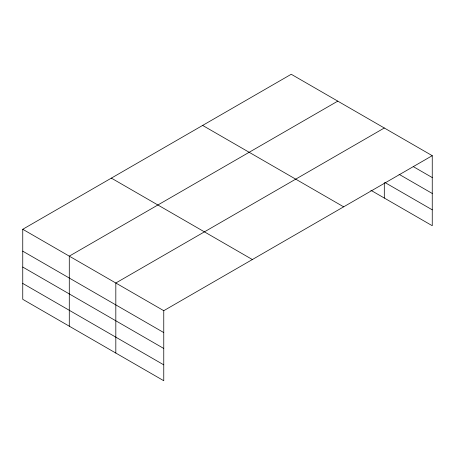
<?xml version="1.0" encoding="UTF-8"?>
<svg xmlns="http://www.w3.org/2000/svg" width="455" height="455" viewBox="0 0 455 455"><rect width="100%" height="100%" fill="white"/><g stroke="black" fill="none" stroke-linecap="round" stroke-linejoin="round"><path stroke-width="0.68" d="M22.75 229.28L163.76 310.691L163.76 380.733L22.75 299.322L22.75 229.28L291.24 74.267L432.25 155.678L432.25 225.72L370.836 190.264M337.769 101.135L69.285 256.142L69.285 326.184M384.304 128.003L115.82 283.01L115.82 353.052M163.76 310.691L432.25 155.678M413.197 166.57L432.25 177.569M399.058 174.299L432.25 193.46M384.919 182.506L432.25 209.829M202.634 125.421L343.65 206.832M111.35 178.127L252.366 259.538M22.75 251.166L163.76 332.577M22.75 267.057L163.76 348.467M22.75 283.431L163.76 364.842M384.304 182.842L384.304 198.044"/></g></svg>
